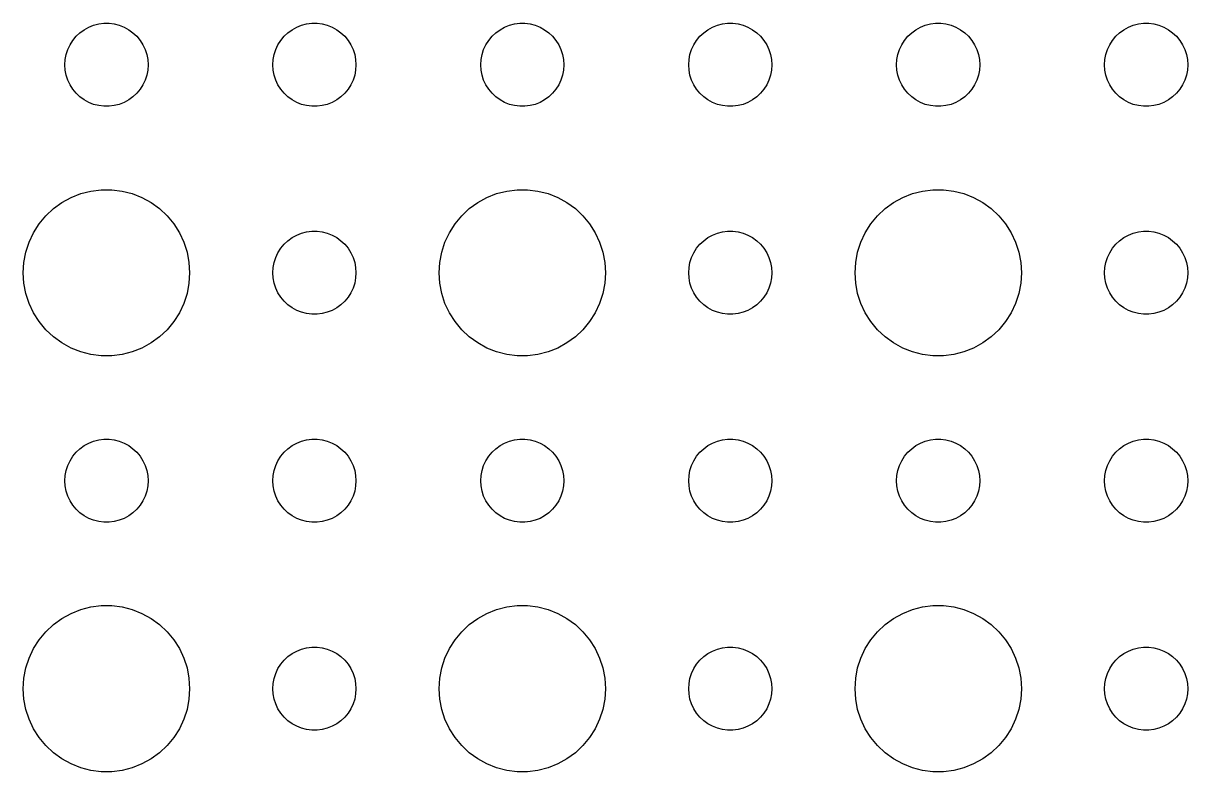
# Model space of a CAD drawing. Header units: metres. Extents: x -157 to 157, y -157 to 157.
# Drawn here: x 72 to 114, y -47.99 to -21 of the extents above; entities that cross this region are included whole.
import ezdxf

# ---------------------------------------------------------------- set-up
doc = ezdxf.new("R2010")
doc.units = ezdxf.units.M

msp = doc.modelspace()

# ---------------------------------------------------------------- linework, layer by layer
for p, q in [((73.9065, -21.4732), (74.0439, -21.3442)), ((74.0439, -21.3442), (74.1963, -21.2335)), ((74.1963, -21.2335), (74.3613, -21.1427)), ((74.3613, -21.1427), (74.5365, -21.0734)), ((74.5365, -21.0734), (74.7189, -21.0266)), ((74.7189, -21.0266), (74.9058, -21.003)), ((74.9058, -21.003), (75.0942, -21.003)), ((75.0942, -21.003), (75.2811, -21.0266)), ((75.2811, -21.0266), (75.4635, -21.0734)), ((75.4635, -21.0734), (75.6387, -21.1427)), ((75.6387, -21.1427), (75.8037, -21.2335)), ((75.8037, -21.2335), (75.9561, -21.3442)), ((75.9561, -21.3442), (76.0934, -21.4732)), ((81.4065, -21.4732), (81.5439, -21.3442)), ((81.5439, -21.3442), (81.6963, -21.2335)), ((81.6963, -21.2335), (81.8613, -21.1427)), ((81.8613, -21.1427), (82.0365, -21.0734)), ((82.0365, -21.0734), (82.2189, -21.0266)), ((82.2189, -21.0266), (82.4058, -21.003)), ((82.4058, -21.003), (82.5942, -21.003)), ((82.5942, -21.003), (82.7811, -21.0266)), ((82.7811, -21.0266), (82.9635, -21.0734)), ((82.9635, -21.0734), (83.1387, -21.1427)), ((83.1387, -21.1427), (83.3037, -21.2335)), ((83.3037, -21.2335), (83.4561, -21.3442)), ((83.4561, -21.3442), (83.5934, -21.4732)), ((88.9065, -21.4732), (89.0439, -21.3442)), ((89.0439, -21.3442), (89.1963, -21.2335)), ((89.1963, -21.2335), (89.3613, -21.1427)), ((89.3613, -21.1427), (89.5365, -21.0734)), ((89.5365, -21.0734), (89.7189, -21.0266)), ((89.7189, -21.0266), (89.9058, -21.003)), ((89.9058, -21.003), (90.0942, -21.003)), ((90.0942, -21.003), (90.2811, -21.0266)), ((90.2811, -21.0266), (90.4635, -21.0734)), ((90.4635, -21.0734), (90.6387, -21.1427)), ((90.6387, -21.1427), (90.8037, -21.2335)), ((90.8037, -21.2335), (90.9561, -21.3442)), ((90.9561, -21.3442), (91.0934, -21.4732)), ((96.4065, -21.4732), (96.5439, -21.3442)), ((96.5439, -21.3442), (96.6963, -21.2335)), ((96.6963, -21.2335), (96.8613, -21.1427)), ((96.8613, -21.1427), (97.0365, -21.0734)), ((97.0365, -21.0734), (97.2189, -21.0266)), ((97.2189, -21.0266), (97.4058, -21.003)), ((97.4058, -21.003), (97.5942, -21.003)), ((97.5942, -21.003), (97.7811, -21.0266)), ((97.7811, -21.0266), (97.9635, -21.0734)), ((97.9635, -21.0734), (98.1387, -21.1427)), ((98.1387, -21.1427), (98.3037, -21.2335)), ((98.3037, -21.2335), (98.4561, -21.3442)), ((98.4561, -21.3442), (98.5934, -21.4732)), ((103.907, -21.4732), (104.044, -21.3442)), ((104.044, -21.3442), (104.196, -21.2335)), ((104.196, -21.2335), (104.361, -21.1427)), ((104.361, -21.1427), (104.536, -21.0734)), ((104.536, -21.0734), (104.719, -21.0266)), ((104.719, -21.0266), (104.906, -21.003)), ((104.906, -21.003), (105.094, -21.003)), ((105.094, -21.003), (105.281, -21.0266)), ((105.281, -21.0266), (105.464, -21.0734)), ((105.464, -21.0734), (105.639, -21.1427)), ((105.639, -21.1427), (105.804, -21.2335)), ((105.804, -21.2335), (105.956, -21.3442)), ((105.956, -21.3442), (106.093, -21.4732)), ((111.407, -21.4732), (111.544, -21.3442)), ((111.544, -21.3442), (111.696, -21.2335)), ((111.696, -21.2335), (111.861, -21.1427)), ((111.861, -21.1427), (112.036, -21.0734)), ((112.036, -21.0734), (112.219, -21.0266)), ((112.219, -21.0266), (112.406, -21.003)), ((112.406, -21.003), (112.594, -21.003)), ((112.594, -21.003), (112.781, -21.0266)), ((112.781, -21.0266), (112.964, -21.0734)), ((112.964, -21.0734), (113.139, -21.1427)), ((113.139, -21.1427), (113.304, -21.2335)), ((113.304, -21.2335), (113.456, -21.3442)), ((113.456, -21.3442), (113.593, -21.4732)), ((73.6053, -21.9478), (73.6855, -21.7774)), ((73.6855, -21.7774), (73.7865, -21.6183)), ((73.7865, -21.6183), (73.9065, -21.4732)), ((76.0934, -21.4732), (76.2135, -21.6183)), ((76.2135, -21.6183), (76.3145, -21.7774)), ((76.3145, -21.7774), (76.3947, -21.9478)), ((81.1053, -21.9478), (81.1855, -21.7774)), ((81.1855, -21.7774), (81.2865, -21.6183)), ((81.2865, -21.6183), (81.4065, -21.4732)), ((83.5934, -21.4732), (83.7135, -21.6183)), ((83.7135, -21.6183), (83.8145, -21.7774)), ((83.8145, -21.7774), (83.8947, -21.9478)), ((88.6053, -21.9478), (88.6855, -21.7774)), ((88.6855, -21.7774), (88.7865, -21.6183)), ((88.7865, -21.6183), (88.9065, -21.4732)), ((91.0934, -21.4732), (91.2135, -21.6183)), ((91.2135, -21.6183), (91.3145, -21.7774)), ((91.3145, -21.7774), (91.3947, -21.9478)), ((96.1053, -21.9478), (96.1855, -21.7774)), ((96.1855, -21.7774), (96.2865, -21.6183)), ((96.2865, -21.6183), (96.4065, -21.4732)), ((98.5934, -21.4732), (98.7135, -21.6183)), ((98.7135, -21.6183), (98.8145, -21.7774)), ((98.8145, -21.7774), (98.8947, -21.9478)), ((103.605, -21.9478), (103.686, -21.7774)), ((103.686, -21.7774), (103.786, -21.6183)), ((103.786, -21.6183), (103.907, -21.4732)), ((106.093, -21.4732), (106.214, -21.6183)), ((106.214, -21.6183), (106.314, -21.7774)), ((106.314, -21.7774), (106.395, -21.9478)), ((111.105, -21.9478), (111.186, -21.7774)), ((111.186, -21.7774), (111.286, -21.6183)), ((111.286, -21.6183), (111.407, -21.4732)), ((113.593, -21.4732), (113.714, -21.6183)), ((113.714, -21.6183), (113.814, -21.7774)), ((113.814, -21.7774), (113.895, -21.9478)), ((73.5118, -22.312), (73.5471, -22.127)), ((73.5471, -22.127), (73.6053, -21.9478)), ((76.3947, -21.9478), (76.4529, -22.127)), ((76.4529, -22.127), (76.4882, -22.312)), ((81.0118, -22.312), (81.0471, -22.127)), ((81.0471, -22.127), (81.1053, -21.9478)), ((83.8947, -21.9478), (83.9529, -22.127)), ((83.9529, -22.127), (83.9882, -22.312)), ((88.5118, -22.312), (88.5471, -22.127)), ((88.5471, -22.127), (88.6053, -21.9478)), ((91.3947, -21.9478), (91.4529, -22.127)), ((91.4529, -22.127), (91.4882, -22.312)), ((96.0118, -22.312), (96.0471, -22.127)), ((96.0471, -22.127), (96.1053, -21.9478)), ((98.8947, -21.9478), (98.9529, -22.127)), ((98.9529, -22.127), (98.9882, -22.312)), ((103.512, -22.312), (103.547, -22.127)), ((103.547, -22.127), (103.605, -21.9478)), ((106.395, -21.9478), (106.453, -22.127)), ((106.453, -22.127), (106.488, -22.312)), ((111.012, -22.312), (111.047, -22.127)), ((111.047, -22.127), (111.105, -21.9478)), ((113.895, -21.9478), (113.953, -22.127)), ((113.953, -22.127), (113.988, -22.312)), ((73.5, -22.5), (73.5118, -22.312)), ((73.5118, -22.688), (73.5, -22.5)), ((76.4882, -22.312), (76.5, -22.5)), ((76.5, -22.5), (76.4882, -22.688)), ((81, -22.5), (81.0118, -22.312)), ((81.0118, -22.688), (81, -22.5)), ((83.9882, -22.312), (84, -22.5)), ((84, -22.5), (83.9882, -22.688)), ((88.5, -22.5), (88.5118, -22.312)), ((88.5118, -22.688), (88.5, -22.5)), ((91.4882, -22.312), (91.5, -22.5)), ((91.5, -22.5), (91.4882, -22.688)), ((96, -22.5), (96.0118, -22.312)), ((96.0118, -22.688), (96, -22.5)), ((98.9882, -22.312), (99, -22.5)), ((99, -22.5), (98.9882, -22.688)), ((103.5, -22.5), (103.512, -22.312)), ((103.512, -22.688), (103.5, -22.5)), ((106.488, -22.312), (106.5, -22.5)), ((106.5, -22.5), (106.488, -22.688)), ((111, -22.5), (111.012, -22.312)), ((111.012, -22.688), (111, -22.5)), ((113.988, -22.312), (114, -22.5)), ((114, -22.5), (113.988, -22.688)), ((73.5471, -22.873), (73.5118, -22.688)), ((73.6053, -23.0522), (73.5471, -22.873)), ((73.6855, -23.2226), (73.6053, -23.0522)), ((76.3947, -23.0522), (76.3145, -23.2226)), ((76.4529, -22.873), (76.3947, -23.0522)), ((76.4882, -22.688), (76.4529, -22.873)), ((81.0471, -22.873), (81.0118, -22.688)), ((81.1053, -23.0522), (81.0471, -22.873)), ((81.1855, -23.2226), (81.1053, -23.0522)), ((83.8947, -23.0522), (83.8145, -23.2226)), ((83.9529, -22.873), (83.8947, -23.0522)), ((83.9882, -22.688), (83.9529, -22.873)), ((88.5471, -22.873), (88.5118, -22.688)), ((88.6053, -23.0522), (88.5471, -22.873)), ((88.6855, -23.2226), (88.6053, -23.0522)), ((91.3947, -23.0522), (91.3145, -23.2226)), ((91.4529, -22.873), (91.3947, -23.0522)), ((91.4882, -22.688), (91.4529, -22.873)), ((96.0471, -22.873), (96.0118, -22.688)), ((96.1053, -23.0522), (96.0471, -22.873)), ((96.1855, -23.2226), (96.1053, -23.0522)), ((98.8947, -23.0522), (98.8145, -23.2226)), ((98.9529, -22.873), (98.8947, -23.0522)), ((98.9882, -22.688), (98.9529, -22.873)), ((103.547, -22.873), (103.512, -22.688)), ((103.605, -23.0522), (103.547, -22.873)), ((103.686, -23.2226), (103.605, -23.0522)), ((106.395, -23.0522), (106.314, -23.2226)), ((106.453, -22.873), (106.395, -23.0522)), ((106.488, -22.688), (106.453, -22.873)), ((111.047, -22.873), (111.012, -22.688)), ((111.105, -23.0522), (111.047, -22.873)), ((111.186, -23.2226), (111.105, -23.0522)), ((113.895, -23.0522), (113.814, -23.2226)), ((113.953, -22.873), (113.895, -23.0522)), ((113.988, -22.688), (113.953, -22.873)), ((73.7865, -23.3817), (73.6855, -23.2226)), ((73.9065, -23.5268), (73.7865, -23.3817)), ((76.2135, -23.3817), (76.0934, -23.5268)), ((76.3145, -23.2226), (76.2135, -23.3817)), ((81.2865, -23.3817), (81.1855, -23.2226)), ((81.4065, -23.5268), (81.2865, -23.3817)), ((83.7135, -23.3817), (83.5934, -23.5268)), ((83.8145, -23.2226), (83.7135, -23.3817)), ((88.7865, -23.3817), (88.6855, -23.2226)), ((88.9065, -23.5268), (88.7865, -23.3817)), ((91.2135, -23.3817), (91.0934, -23.5268)), ((91.3145, -23.2226), (91.2135, -23.3817)), ((96.2865, -23.3817), (96.1855, -23.2226)), ((96.4065, -23.5268), (96.2865, -23.3817)), ((98.7135, -23.3817), (98.5934, -23.5268)), ((98.8145, -23.2226), (98.7135, -23.3817)), ((103.786, -23.3817), (103.686, -23.2226)), ((103.907, -23.5268), (103.786, -23.3817)), ((106.214, -23.3817), (106.093, -23.5268)), ((106.314, -23.2226), (106.214, -23.3817)), ((111.286, -23.3817), (111.186, -23.2226)), ((111.407, -23.5268), (111.286, -23.3817)), ((113.714, -23.3817), (113.593, -23.5268)), ((113.814, -23.2226), (113.714, -23.3817)), ((74.0439, -23.6558), (73.9065, -23.5268)), ((74.1963, -23.7665), (74.0439, -23.6558)), ((74.3613, -23.8572), (74.1963, -23.7665)), ((74.5365, -23.9266), (74.3613, -23.8572)), ((74.7189, -23.9734), (74.5365, -23.9266)), ((75.4635, -23.9266), (75.2811, -23.9734)), ((75.6387, -23.8572), (75.4635, -23.9266)), ((75.8037, -23.7665), (75.6387, -23.8572)), ((75.9561, -23.6558), (75.8037, -23.7665)), ((76.0934, -23.5268), (75.9561, -23.6558)), ((81.5439, -23.6558), (81.4065, -23.5268)), ((81.6963, -23.7665), (81.5439, -23.6558)), ((81.8613, -23.8572), (81.6963, -23.7665)), ((82.0365, -23.9266), (81.8613, -23.8572)), ((82.2189, -23.9734), (82.0365, -23.9266)), ((82.9635, -23.9266), (82.7811, -23.9734)), ((83.1387, -23.8572), (82.9635, -23.9266)), ((83.3037, -23.7665), (83.1387, -23.8572)), ((83.4561, -23.6558), (83.3037, -23.7665)), ((83.5934, -23.5268), (83.4561, -23.6558)), ((89.0439, -23.6558), (88.9065, -23.5268)), ((89.1963, -23.7665), (89.0439, -23.6558)), ((89.3613, -23.8572), (89.1963, -23.7665)), ((89.5365, -23.9266), (89.3613, -23.8572)), ((89.7189, -23.9734), (89.5365, -23.9266)), ((90.4635, -23.9266), (90.2811, -23.9734)), ((90.6387, -23.8572), (90.4635, -23.9266)), ((90.8037, -23.7665), (90.6387, -23.8572)), ((90.9561, -23.6558), (90.8037, -23.7665)), ((91.0934, -23.5268), (90.9561, -23.6558)), ((96.5439, -23.6558), (96.4065, -23.5268)), ((96.6963, -23.7665), (96.5439, -23.6558)), ((96.8613, -23.8572), (96.6963, -23.7665)), ((97.0365, -23.9266), (96.8613, -23.8572)), ((97.2189, -23.9734), (97.0365, -23.9266)), ((97.9635, -23.9266), (97.7811, -23.9734)), ((98.1387, -23.8572), (97.9635, -23.9266)), ((98.3037, -23.7665), (98.1387, -23.8572)), ((98.4561, -23.6558), (98.3037, -23.7665)), ((98.5934, -23.5268), (98.4561, -23.6558)), ((104.044, -23.6558), (103.907, -23.5268)), ((104.196, -23.7665), (104.044, -23.6558)), ((104.361, -23.8572), (104.196, -23.7665)), ((104.536, -23.9266), (104.361, -23.8572)), ((104.719, -23.9734), (104.536, -23.9266)), ((105.464, -23.9266), (105.281, -23.9734)), ((105.639, -23.8572), (105.464, -23.9266)), ((105.804, -23.7665), (105.639, -23.8572)), ((105.956, -23.6558), (105.804, -23.7665)), ((106.093, -23.5268), (105.956, -23.6558)), ((111.544, -23.6558), (111.407, -23.5268)), ((111.696, -23.7665), (111.544, -23.6558)), ((111.861, -23.8572), (111.696, -23.7665)), ((112.036, -23.9266), (111.861, -23.8572)), ((112.219, -23.9734), (112.036, -23.9266)), ((112.964, -23.9266), (112.781, -23.9734)), ((113.139, -23.8572), (112.964, -23.9266)), ((113.304, -23.7665), (113.139, -23.8572)), ((113.456, -23.6558), (113.304, -23.7665)), ((113.593, -23.5268), (113.456, -23.6558)), ((74.9058, -23.997), (74.7189, -23.9734)), ((75.0942, -23.997), (74.9058, -23.997)), ((75.2811, -23.9734), (75.0942, -23.997)), ((82.4058, -23.997), (82.2189, -23.9734)), ((82.5942, -23.997), (82.4058, -23.997)), ((82.7811, -23.9734), (82.5942, -23.997)), ((89.9058, -23.997), (89.7189, -23.9734)), ((90.0942, -23.997), (89.9058, -23.997)), ((90.2811, -23.9734), (90.0942, -23.997)), ((97.4058, -23.997), (97.2189, -23.9734)), ((97.5942, -23.997), (97.4058, -23.997)), ((97.7811, -23.9734), (97.5942, -23.997)), ((104.906, -23.997), (104.719, -23.9734)), ((105.094, -23.997), (104.906, -23.997)), ((105.281, -23.9734), (105.094, -23.997)), ((112.406, -23.997), (112.219, -23.9734)), ((112.594, -23.997), (112.406, -23.997)), ((112.781, -23.9734), (112.594, -23.997)), ((73.3925, -27.467), (73.7227, -27.2855)), ((73.7227, -27.2855), (74.073, -27.1468)), ((74.073, -27.1468), (74.4379, -27.0531)), ((74.4379, -27.0531), (74.8116, -27.0059)), ((74.8116, -27.0059), (75.1884, -27.0059)), ((75.1884, -27.0059), (75.5621, -27.0531)), ((75.5621, -27.0531), (75.927, -27.1468)), ((75.927, -27.1468), (76.2773, -27.2855)), ((76.2773, -27.2855), (76.6075, -27.467)), ((88.3925, -27.467), (88.7227, -27.2855)), ((88.7227, -27.2855), (89.073, -27.1468)), ((89.073, -27.1468), (89.4379, -27.0531)), ((89.4379, -27.0531), (89.8116, -27.0059)), ((89.8116, -27.0059), (90.1884, -27.0059)), ((90.1884, -27.0059), (90.5621, -27.0531)), ((90.5621, -27.0531), (90.927, -27.1468)), ((90.927, -27.1468), (91.2773, -27.2855)), ((91.2773, -27.2855), (91.6075, -27.467)), ((103.393, -27.467), (103.723, -27.2855)), ((103.723, -27.2855), (104.073, -27.1468)), ((104.073, -27.1468), (104.438, -27.0531)), ((104.438, -27.0531), (104.812, -27.0059)), ((104.812, -27.0059), (105.188, -27.0059)), ((105.188, -27.0059), (105.562, -27.0531)), ((105.562, -27.0531), (105.927, -27.1468)), ((105.927, -27.1468), (106.277, -27.2855)), ((106.277, -27.2855), (106.607, -27.467)), ((72.8131, -27.9464), (73.0877, -27.6884)), ((73.0877, -27.6884), (73.3925, -27.467)), ((76.6075, -27.467), (76.9123, -27.6884)), ((76.9123, -27.6884), (77.1869, -27.9464)), ((87.8131, -27.9464), (88.0877, -27.6884)), ((88.0877, -27.6884), (88.3925, -27.467)), ((91.6075, -27.467), (91.9123, -27.6884)), ((91.9123, -27.6884), (92.1869, -27.9464)), ((102.813, -27.9464), (103.088, -27.6884)), ((103.088, -27.6884), (103.393, -27.467)), ((106.607, -27.467), (106.912, -27.6884)), ((106.912, -27.6884), (107.187, -27.9464)), ((72.573, -28.2366), (72.8131, -27.9464)), ((77.1869, -27.9464), (77.427, -28.2366)), ((87.573, -28.2366), (87.8131, -27.9464)), ((92.1869, -27.9464), (92.427, -28.2366)), ((102.573, -28.2366), (102.813, -27.9464)), ((107.187, -27.9464), (107.427, -28.2366)), ((72.2107, -28.8956), (72.3711, -28.5547)), ((72.3711, -28.5547), (72.573, -28.2366)), ((77.427, -28.2366), (77.6289, -28.5547)), ((77.6289, -28.5547), (77.7893, -28.8956)), ((82.0365, -28.5734), (82.2189, -28.5266)), ((82.2189, -28.5266), (82.4058, -28.503)), ((82.4058, -28.503), (82.5942, -28.503)), ((82.5942, -28.503), (82.7811, -28.5266)), ((82.7811, -28.5266), (82.9635, -28.5734)), ((87.2107, -28.8956), (87.3711, -28.5547)), ((87.3711, -28.5547), (87.573, -28.2366)), ((92.427, -28.2366), (92.6289, -28.5547)), ((92.6289, -28.5547), (92.7893, -28.8956)), ((97.0365, -28.5734), (97.2189, -28.5266)), ((97.2189, -28.5266), (97.4058, -28.503)), ((97.4058, -28.503), (97.5942, -28.503)), ((97.5942, -28.503), (97.7811, -28.5266)), ((97.7811, -28.5266), (97.9635, -28.5734)), ((102.211, -28.8956), (102.371, -28.5547)), ((102.371, -28.5547), (102.573, -28.2366)), ((107.427, -28.2366), (107.629, -28.5547)), ((107.629, -28.5547), (107.789, -28.8956)), ((112.036, -28.5734), (112.219, -28.5266)), ((112.219, -28.5266), (112.406, -28.503)), ((112.406, -28.503), (112.594, -28.503)), ((112.594, -28.503), (112.781, -28.5266)), ((112.781, -28.5266), (112.964, -28.5734)), ((72.0943, -29.2539), (72.2107, -28.8956)), ((77.7893, -28.8956), (77.9057, -29.2539)), ((81.2865, -29.1183), (81.4065, -28.9732)), ((81.4065, -28.9732), (81.5439, -28.8442)), ((81.5439, -28.8442), (81.6963, -28.7335)), ((81.6963, -28.7335), (81.8613, -28.6427)), ((81.8613, -28.6427), (82.0365, -28.5734)), ((82.9635, -28.5734), (83.1387, -28.6427)), ((83.1387, -28.6427), (83.3037, -28.7335)), ((83.3037, -28.7335), (83.4561, -28.8442)), ((83.4561, -28.8442), (83.5934, -28.9732)), ((83.5934, -28.9732), (83.7135, -29.1183)), ((87.0943, -29.2539), (87.2107, -28.8956)), ((92.7893, -28.8956), (92.9057, -29.2539)), ((96.2865, -29.1183), (96.4065, -28.9732)), ((96.4065, -28.9732), (96.5439, -28.8442)), ((96.5439, -28.8442), (96.6963, -28.7335)), ((96.6963, -28.7335), (96.8613, -28.6427)), ((96.8613, -28.6427), (97.0365, -28.5734)), ((97.9635, -28.5734), (98.1387, -28.6427)), ((98.1387, -28.6427), (98.3037, -28.7335)), ((98.3037, -28.7335), (98.4561, -28.8442)), ((98.4561, -28.8442), (98.5934, -28.9732)), ((98.5934, -28.9732), (98.7135, -29.1183)), ((102.094, -29.2539), (102.211, -28.8956)), ((107.789, -28.8956), (107.906, -29.2539)), ((111.286, -29.1183), (111.407, -28.9732)), ((111.407, -28.9732), (111.544, -28.8442)), ((111.544, -28.8442), (111.696, -28.7335)), ((111.696, -28.7335), (111.861, -28.6427)), ((111.861, -28.6427), (112.036, -28.5734)), ((112.964, -28.5734), (113.139, -28.6427)), ((113.139, -28.6427), (113.304, -28.7335)), ((113.304, -28.7335), (113.456, -28.8442)), ((113.456, -28.8442), (113.593, -28.9732)), ((113.593, -28.9732), (113.714, -29.1183)), ((72.0237, -29.624), (72.0943, -29.2539)), ((77.9057, -29.2539), (77.9763, -29.624)), ((81.1053, -29.4478), (81.1855, -29.2774)), ((81.1855, -29.2774), (81.2865, -29.1183)), ((83.7135, -29.1183), (83.8145, -29.2774)), ((83.8145, -29.2774), (83.8947, -29.4478)), ((87.0237, -29.624), (87.0943, -29.2539)), ((92.9057, -29.2539), (92.9763, -29.624)), ((96.1053, -29.4478), (96.1855, -29.2774)), ((96.1855, -29.2774), (96.2865, -29.1183)), ((98.7135, -29.1183), (98.8145, -29.2774)), ((98.8145, -29.2774), (98.8947, -29.4478)), ((102.024, -29.624), (102.094, -29.2539)), ((107.906, -29.2539), (107.976, -29.624)), ((111.105, -29.4478), (111.186, -29.2774)), ((111.186, -29.2774), (111.286, -29.1183)), ((113.714, -29.1183), (113.814, -29.2774)), ((113.814, -29.2774), (113.895, -29.4478)), ((72, -30), (72.0237, -29.624)), ((77.9763, -29.624), (78, -30)), ((81, -30), (81.0118, -29.812)), ((81.0118, -29.812), (81.0471, -29.627)), ((81.0471, -29.627), (81.1053, -29.4478)), ((83.8947, -29.4478), (83.9529, -29.627)), ((83.9529, -29.627), (83.9882, -29.812)), ((83.9882, -29.812), (84, -30)), ((87, -30), (87.0237, -29.624)), ((92.9763, -29.624), (93, -30)), ((96, -30), (96.0118, -29.812)), ((96.0118, -29.812), (96.0471, -29.627)), ((96.0471, -29.627), (96.1053, -29.4478)), ((98.8947, -29.4478), (98.9529, -29.627)), ((98.9529, -29.627), (98.9882, -29.812)), ((98.9882, -29.812), (99, -30)), ((102, -30), (102.024, -29.624)), ((107.976, -29.624), (108, -30)), ((111, -30), (111.012, -29.812)), ((111.012, -29.812), (111.047, -29.627)), ((111.047, -29.627), (111.105, -29.4478)), ((113.895, -29.4478), (113.953, -29.627)), ((113.953, -29.627), (113.988, -29.812)), ((113.988, -29.812), (114, -30)), ((72.0237, -30.376), (72, -30)), ((78, -30), (77.9763, -30.376)), ((81.0118, -30.188), (81, -30)), ((81.0471, -30.373), (81.0118, -30.188)), ((83.9882, -30.188), (83.9529, -30.373)), ((84, -30), (83.9882, -30.188)), ((87.0237, -30.376), (87, -30)), ((93, -30), (92.9763, -30.376)), ((96.0118, -30.188), (96, -30)), ((96.0471, -30.373), (96.0118, -30.188)), ((98.9882, -30.188), (98.9529, -30.373)), ((99, -30), (98.9882, -30.188)), ((102.024, -30.376), (102, -30)), ((108, -30), (107.976, -30.376)), ((111.012, -30.188), (111, -30)), ((111.047, -30.373), (111.012, -30.188)), ((113.988, -30.188), (113.953, -30.373)), ((114, -30), (113.988, -30.188)), ((72.0943, -30.7461), (72.0237, -30.376)), ((77.9763, -30.376), (77.9057, -30.7461)), ((81.1053, -30.5522), (81.0471, -30.373)), ((81.1855, -30.7226), (81.1053, -30.5522)), ((83.8947, -30.5522), (83.8145, -30.7226)), ((83.9529, -30.373), (83.8947, -30.5522)), ((87.0943, -30.7461), (87.0237, -30.376)), ((92.9763, -30.376), (92.9057, -30.7461)), ((96.1053, -30.5522), (96.0471, -30.373)), ((96.1855, -30.7226), (96.1053, -30.5522)), ((98.8947, -30.5522), (98.8145, -30.7226)), ((98.9529, -30.373), (98.8947, -30.5522)), ((102.094, -30.7461), (102.024, -30.376)), ((107.976, -30.376), (107.906, -30.7461)), ((111.105, -30.5522), (111.047, -30.373)), ((111.186, -30.7226), (111.105, -30.5522)), ((113.895, -30.5522), (113.814, -30.7226)), ((113.953, -30.373), (113.895, -30.5522)), ((72.2107, -31.1044), (72.0943, -30.7461)), ((77.9057, -30.7461), (77.7893, -31.1044)), ((81.2865, -30.8817), (81.1855, -30.7226)), ((81.4065, -31.0268), (81.2865, -30.8817)), ((81.5439, -31.1558), (81.4065, -31.0268)), ((83.5934, -31.0268), (83.4561, -31.1558)), ((83.7135, -30.8817), (83.5934, -31.0268)), ((83.8145, -30.7226), (83.7135, -30.8817)), ((87.2107, -31.1044), (87.0943, -30.7461)), ((92.9057, -30.7461), (92.7893, -31.1044)), ((96.2865, -30.8817), (96.1855, -30.7226)), ((96.4065, -31.0268), (96.2865, -30.8817)), ((96.5439, -31.1558), (96.4065, -31.0268)), ((98.5934, -31.0268), (98.4561, -31.1558)), ((98.7135, -30.8817), (98.5934, -31.0268)), ((98.8145, -30.7226), (98.7135, -30.8817)), ((102.211, -31.1044), (102.094, -30.7461)), ((107.906, -30.7461), (107.789, -31.1044)), ((111.286, -30.8817), (111.186, -30.7226)), ((111.407, -31.0268), (111.286, -30.8817)), ((111.544, -31.1558), (111.407, -31.0268)), ((113.593, -31.0268), (113.456, -31.1558)), ((113.714, -30.8817), (113.593, -31.0268)), ((113.814, -30.7226), (113.714, -30.8817)), ((72.3711, -31.4453), (72.2107, -31.1044)), ((72.573, -31.7634), (72.3711, -31.4453)), ((77.6289, -31.4453), (77.427, -31.7634)), ((77.7893, -31.1044), (77.6289, -31.4453)), ((81.6963, -31.2665), (81.5439, -31.1558)), ((81.8613, -31.3572), (81.6963, -31.2665)), ((82.0365, -31.4266), (81.8613, -31.3572)), ((82.2189, -31.4734), (82.0365, -31.4266)), ((82.4058, -31.497), (82.2189, -31.4734)), ((82.5942, -31.497), (82.4058, -31.497)), ((82.7811, -31.4734), (82.5942, -31.497)), ((82.9635, -31.4266), (82.7811, -31.4734)), ((83.1387, -31.3572), (82.9635, -31.4266)), ((83.3037, -31.2665), (83.1387, -31.3572)), ((83.4561, -31.1558), (83.3037, -31.2665)), ((87.3711, -31.4453), (87.2107, -31.1044)), ((87.573, -31.7634), (87.3711, -31.4453)), ((92.6289, -31.4453), (92.427, -31.7634)), ((92.7893, -31.1044), (92.6289, -31.4453)), ((96.6963, -31.2665), (96.5439, -31.1558)), ((96.8613, -31.3572), (96.6963, -31.2665)), ((97.0365, -31.4266), (96.8613, -31.3572)), ((97.2189, -31.4734), (97.0365, -31.4266)), ((97.4058, -31.497), (97.2189, -31.4734)), ((97.5942, -31.497), (97.4058, -31.497)), ((97.7811, -31.4734), (97.5942, -31.497)), ((97.9635, -31.4266), (97.7811, -31.4734)), ((98.1387, -31.3572), (97.9635, -31.4266)), ((98.3037, -31.2665), (98.1387, -31.3572)), ((98.4561, -31.1558), (98.3037, -31.2665)), ((102.371, -31.4453), (102.211, -31.1044)), ((102.573, -31.7634), (102.371, -31.4453)), ((107.629, -31.4453), (107.427, -31.7634)), ((107.789, -31.1044), (107.629, -31.4453)), ((111.696, -31.2665), (111.544, -31.1558)), ((111.861, -31.3572), (111.696, -31.2665)), ((112.036, -31.4266), (111.861, -31.3572)), ((112.219, -31.4734), (112.036, -31.4266)), ((112.406, -31.497), (112.219, -31.4734)), ((112.594, -31.497), (112.406, -31.497)), ((112.781, -31.4734), (112.594, -31.497)), ((112.964, -31.4266), (112.781, -31.4734)), ((113.139, -31.3572), (112.964, -31.4266)), ((113.304, -31.2665), (113.139, -31.3572)), ((113.456, -31.1558), (113.304, -31.2665)), ((72.8131, -32.0536), (72.573, -31.7634)), ((77.427, -31.7634), (77.1869, -32.0536)), ((87.8131, -32.0536), (87.573, -31.7634)), ((92.427, -31.7634), (92.1869, -32.0536)), ((102.813, -32.0536), (102.573, -31.7634)), ((107.427, -31.7634), (107.187, -32.0536)), ((73.0877, -32.3115), (72.8131, -32.0536)), ((73.3925, -32.533), (73.0877, -32.3115)), ((76.9123, -32.3115), (76.6075, -32.533)), ((77.1869, -32.0536), (76.9123, -32.3115)), ((88.0877, -32.3115), (87.8131, -32.0536)), ((88.3925, -32.533), (88.0877, -32.3115)), ((91.9123, -32.3115), (91.6075, -32.533)), ((92.1869, -32.0536), (91.9123, -32.3115)), ((103.088, -32.3115), (102.813, -32.0536)), ((103.393, -32.533), (103.088, -32.3115)), ((106.912, -32.3115), (106.607, -32.533)), ((107.187, -32.0536), (106.912, -32.3115)), ((73.7227, -32.7145), (73.3925, -32.533)), ((74.073, -32.8532), (73.7227, -32.7145)), ((76.2773, -32.7145), (75.927, -32.8532)), ((76.6075, -32.533), (76.2773, -32.7145)), ((88.7227, -32.7145), (88.3925, -32.533)), ((89.073, -32.8532), (88.7227, -32.7145)), ((91.2773, -32.7145), (90.927, -32.8532)), ((91.6075, -32.533), (91.2773, -32.7145)), ((103.723, -32.7145), (103.393, -32.533)), ((104.073, -32.8532), (103.723, -32.7145)), ((106.277, -32.7145), (105.927, -32.8532)), ((106.607, -32.533), (106.277, -32.7145)), ((74.4379, -32.9469), (74.073, -32.8532)), ((74.8116, -32.9941), (74.4379, -32.9469)), ((75.1884, -32.9941), (74.8116, -32.9941)), ((75.5621, -32.9469), (75.1884, -32.9941)), ((75.927, -32.8532), (75.5621, -32.9469)), ((89.4379, -32.9469), (89.073, -32.8532)), ((89.8116, -32.9941), (89.4379, -32.9469)), ((90.1884, -32.9941), (89.8116, -32.9941)), ((90.5621, -32.9469), (90.1884, -32.9941)), ((90.927, -32.8532), (90.5621, -32.9469)), ((104.438, -32.9469), (104.073, -32.8532)), ((104.812, -32.9941), (104.438, -32.9469)), ((105.188, -32.9941), (104.812, -32.9941)), ((105.562, -32.9469), (105.188, -32.9941)), ((105.927, -32.8532), (105.562, -32.9469)), ((74.3613, -36.1428), (74.5365, -36.0734)), ((74.5365, -36.0734), (74.7189, -36.0266)), ((74.7189, -36.0266), (74.9058, -36.003)), ((74.9058, -36.003), (75.0942, -36.003)), ((75.0942, -36.003), (75.2811, -36.0266)), ((75.2811, -36.0266), (75.4635, -36.0734)), ((75.4635, -36.0734), (75.6387, -36.1428)), ((81.8613, -36.1428), (82.0365, -36.0734)), ((82.0365, -36.0734), (82.2189, -36.0266)), ((82.2189, -36.0266), (82.4058, -36.003)), ((82.4058, -36.003), (82.5942, -36.003)), ((82.5942, -36.003), (82.7811, -36.0266)), ((82.7811, -36.0266), (82.9635, -36.0734)), ((82.9635, -36.0734), (83.1387, -36.1428)), ((89.3613, -36.1428), (89.5365, -36.0734)), ((89.5365, -36.0734), (89.7189, -36.0266)), ((89.7189, -36.0266), (89.9058, -36.003)), ((89.9058, -36.003), (90.0942, -36.003)), ((90.0942, -36.003), (90.2811, -36.0266)), ((90.2811, -36.0266), (90.4635, -36.0734)), ((90.4635, -36.0734), (90.6387, -36.1428)), ((96.8613, -36.1428), (97.0365, -36.0734)), ((97.0365, -36.0734), (97.2189, -36.0266)), ((97.2189, -36.0266), (97.4058, -36.003)), ((97.4058, -36.003), (97.5942, -36.003)), ((97.5942, -36.003), (97.7811, -36.0266)), ((97.7811, -36.0266), (97.9635, -36.0734)), ((97.9635, -36.0734), (98.1387, -36.1428)), ((104.361, -36.1428), (104.536, -36.0734)), ((104.536, -36.0734), (104.719, -36.0266)), ((104.719, -36.0266), (104.906, -36.003)), ((104.906, -36.003), (105.094, -36.003)), ((105.094, -36.003), (105.281, -36.0266)), ((105.281, -36.0266), (105.464, -36.0734)), ((105.464, -36.0734), (105.639, -36.1428)), ((111.861, -36.1428), (112.036, -36.0734)), ((112.036, -36.0734), (112.219, -36.0266)), ((112.219, -36.0266), (112.406, -36.003)), ((112.406, -36.003), (112.594, -36.003)), ((112.594, -36.003), (112.781, -36.0266)), ((112.781, -36.0266), (112.964, -36.0734)), ((112.964, -36.0734), (113.139, -36.1428)), ((73.7865, -36.6183), (73.9065, -36.4732)), ((73.9065, -36.4732), (74.0439, -36.3442)), ((74.0439, -36.3442), (74.1963, -36.2335)), ((74.1963, -36.2335), (74.3613, -36.1428)), ((75.6387, -36.1428), (75.8037, -36.2335)), ((75.8037, -36.2335), (75.9561, -36.3442)), ((75.9561, -36.3442), (76.0934, -36.4732)), ((76.0934, -36.4732), (76.2135, -36.6183)), ((81.2865, -36.6183), (81.4065, -36.4732)), ((81.4065, -36.4732), (81.5439, -36.3442)), ((81.5439, -36.3442), (81.6963, -36.2335)), ((81.6963, -36.2335), (81.8613, -36.1428)), ((83.1387, -36.1428), (83.3037, -36.2335)), ((83.3037, -36.2335), (83.4561, -36.3442)), ((83.4561, -36.3442), (83.5934, -36.4732)), ((83.5934, -36.4732), (83.7135, -36.6183)), ((88.7865, -36.6183), (88.9065, -36.4732)), ((88.9065, -36.4732), (89.0439, -36.3442)), ((89.0439, -36.3442), (89.1963, -36.2335)), ((89.1963, -36.2335), (89.3613, -36.1428)), ((90.6387, -36.1428), (90.8037, -36.2335)), ((90.8037, -36.2335), (90.9561, -36.3442)), ((90.9561, -36.3442), (91.0934, -36.4732)), ((91.0934, -36.4732), (91.2135, -36.6183)), ((96.2865, -36.6183), (96.4065, -36.4732)), ((96.4065, -36.4732), (96.5439, -36.3442)), ((96.5439, -36.3442), (96.6963, -36.2335)), ((96.6963, -36.2335), (96.8613, -36.1428)), ((98.1387, -36.1428), (98.3037, -36.2335)), ((98.3037, -36.2335), (98.4561, -36.3442)), ((98.4561, -36.3442), (98.5934, -36.4732)), ((98.5934, -36.4732), (98.7135, -36.6183)), ((103.786, -36.6183), (103.907, -36.4732)), ((103.907, -36.4732), (104.044, -36.3442)), ((104.044, -36.3442), (104.196, -36.2335)), ((104.196, -36.2335), (104.361, -36.1428)), ((105.639, -36.1428), (105.804, -36.2335)), ((105.804, -36.2335), (105.956, -36.3442)), ((105.956, -36.3442), (106.093, -36.4732)), ((106.093, -36.4732), (106.214, -36.6183)), ((111.286, -36.6183), (111.407, -36.4732)), ((111.407, -36.4732), (111.544, -36.3442)), ((111.544, -36.3442), (111.696, -36.2335)), ((111.696, -36.2335), (111.861, -36.1428)), ((113.139, -36.1428), (113.304, -36.2335)), ((113.304, -36.2335), (113.456, -36.3442)), ((113.456, -36.3442), (113.593, -36.4732)), ((113.593, -36.4732), (113.714, -36.6183)), ((73.5471, -37.127), (73.6053, -36.9478)), ((73.6053, -36.9478), (73.6855, -36.7774)), ((73.6855, -36.7774), (73.7865, -36.6183)), ((76.2135, -36.6183), (76.3145, -36.7774)), ((76.3145, -36.7774), (76.3947, -36.9478)), ((76.3947, -36.9478), (76.4529, -37.127)), ((81.0471, -37.127), (81.1053, -36.9478)), ((81.1053, -36.9478), (81.1855, -36.7774)), ((81.1855, -36.7774), (81.2865, -36.6183)), ((83.7135, -36.6183), (83.8145, -36.7774)), ((83.8145, -36.7774), (83.8947, -36.9478)), ((83.8947, -36.9478), (83.9529, -37.127)), ((88.5471, -37.127), (88.6053, -36.9478)), ((88.6053, -36.9478), (88.6855, -36.7774)), ((88.6855, -36.7774), (88.7865, -36.6183)), ((91.2135, -36.6183), (91.3145, -36.7774)), ((91.3145, -36.7774), (91.3947, -36.9478)), ((91.3947, -36.9478), (91.4529, -37.127)), ((96.0471, -37.127), (96.1053, -36.9478)), ((96.1053, -36.9478), (96.1855, -36.7774)), ((96.1855, -36.7774), (96.2865, -36.6183)), ((98.7135, -36.6183), (98.8145, -36.7774)), ((98.8145, -36.7774), (98.8947, -36.9478)), ((98.8947, -36.9478), (98.9529, -37.127)), ((103.547, -37.127), (103.605, -36.9478)), ((103.605, -36.9478), (103.686, -36.7774)), ((103.686, -36.7774), (103.786, -36.6183)), ((106.214, -36.6183), (106.314, -36.7774)), ((106.314, -36.7774), (106.395, -36.9478)), ((106.395, -36.9478), (106.453, -37.127)), ((111.047, -37.127), (111.105, -36.9478)), ((111.105, -36.9478), (111.186, -36.7774)), ((111.186, -36.7774), (111.286, -36.6183)), ((113.714, -36.6183), (113.814, -36.7774)), ((113.814, -36.7774), (113.895, -36.9478)), ((113.895, -36.9478), (113.953, -37.127)), ((73.5, -37.5), (73.5118, -37.312)), ((73.5118, -37.312), (73.5471, -37.127)), ((76.4529, -37.127), (76.4882, -37.312)), ((76.4882, -37.312), (76.5, -37.5)), ((81, -37.5), (81.0118, -37.312)), ((81.0118, -37.312), (81.0471, -37.127)), ((83.9529, -37.127), (83.9882, -37.312)), ((83.9882, -37.312), (84, -37.5)), ((88.5, -37.5), (88.5118, -37.312)), ((88.5118, -37.312), (88.5471, -37.127)), ((91.4529, -37.127), (91.4882, -37.312)), ((91.4882, -37.312), (91.5, -37.5)), ((96, -37.5), (96.0118, -37.312)), ((96.0118, -37.312), (96.0471, -37.127)), ((98.9529, -37.127), (98.9882, -37.312)), ((98.9882, -37.312), (99, -37.5)), ((103.5, -37.5), (103.512, -37.312)), ((103.512, -37.312), (103.547, -37.127)), ((106.453, -37.127), (106.488, -37.312)), ((106.488, -37.312), (106.5, -37.5)), ((111, -37.5), (111.012, -37.312)), ((111.012, -37.312), (111.047, -37.127)), ((113.953, -37.127), (113.988, -37.312)), ((113.988, -37.312), (114, -37.5)), ((73.5118, -37.688), (73.5, -37.5)), ((73.5471, -37.873), (73.5118, -37.688)), ((76.4882, -37.688), (76.4529, -37.873)), ((76.5, -37.5), (76.4882, -37.688)), ((81.0118, -37.688), (81, -37.5)), ((81.0471, -37.873), (81.0118, -37.688)), ((83.9882, -37.688), (83.9529, -37.873)), ((84, -37.5), (83.9882, -37.688)), ((88.5118, -37.688), (88.5, -37.5)), ((88.5471, -37.873), (88.5118, -37.688)), ((91.4882, -37.688), (91.4529, -37.873)), ((91.5, -37.5), (91.4882, -37.688)), ((96.0118, -37.688), (96, -37.5)), ((96.0471, -37.873), (96.0118, -37.688)), ((98.9882, -37.688), (98.9529, -37.873)), ((99, -37.5), (98.9882, -37.688)), ((103.512, -37.688), (103.5, -37.5)), ((103.547, -37.873), (103.512, -37.688)), ((106.488, -37.688), (106.453, -37.873)), ((106.5, -37.5), (106.488, -37.688)), ((111.012, -37.688), (111, -37.5)), ((111.047, -37.873), (111.012, -37.688)), ((113.988, -37.688), (113.953, -37.873)), ((114, -37.5), (113.988, -37.688)), ((73.6053, -38.0522), (73.5471, -37.873)), ((73.6855, -38.2226), (73.6053, -38.0522)), ((76.3947, -38.0522), (76.3145, -38.2226)), ((76.4529, -37.873), (76.3947, -38.0522)), ((81.1053, -38.0522), (81.0471, -37.873)), ((81.1855, -38.2226), (81.1053, -38.0522)), ((83.8947, -38.0522), (83.8145, -38.2226)), ((83.9529, -37.873), (83.8947, -38.0522)), ((88.6053, -38.0522), (88.5471, -37.873)), ((88.6855, -38.2226), (88.6053, -38.0522)), ((91.3947, -38.0522), (91.3145, -38.2226)), ((91.4529, -37.873), (91.3947, -38.0522)), ((96.1053, -38.0522), (96.0471, -37.873)), ((96.1855, -38.2226), (96.1053, -38.0522)), ((98.8947, -38.0522), (98.8145, -38.2226)), ((98.9529, -37.873), (98.8947, -38.0522)), ((103.605, -38.0522), (103.547, -37.873)), ((103.686, -38.2226), (103.605, -38.0522)), ((106.395, -38.0522), (106.314, -38.2226)), ((106.453, -37.873), (106.395, -38.0522)), ((111.105, -38.0522), (111.047, -37.873)), ((111.186, -38.2226), (111.105, -38.0522)), ((113.895, -38.0522), (113.814, -38.2226)), ((113.953, -37.873), (113.895, -38.0522)), ((73.7865, -38.3817), (73.6855, -38.2226)), ((73.9065, -38.5268), (73.7865, -38.3817)), ((74.0439, -38.6558), (73.9065, -38.5268)), ((76.0934, -38.5268), (75.9561, -38.6558)), ((76.2135, -38.3817), (76.0934, -38.5268)), ((76.3145, -38.2226), (76.2135, -38.3817)), ((81.2865, -38.3817), (81.1855, -38.2226)), ((81.4065, -38.5268), (81.2865, -38.3817)), ((81.5439, -38.6558), (81.4065, -38.5268)), ((83.5934, -38.5268), (83.4561, -38.6558)), ((83.7135, -38.3817), (83.5934, -38.5268)), ((83.8145, -38.2226), (83.7135, -38.3817)), ((88.7865, -38.3817), (88.6855, -38.2226)), ((88.9065, -38.5268), (88.7865, -38.3817)), ((89.0439, -38.6558), (88.9065, -38.5268)), ((91.0934, -38.5268), (90.9561, -38.6558)), ((91.2135, -38.3817), (91.0934, -38.5268)), ((91.3145, -38.2226), (91.2135, -38.3817)), ((96.2865, -38.3817), (96.1855, -38.2226)), ((96.4065, -38.5268), (96.2865, -38.3817)), ((96.5439, -38.6558), (96.4065, -38.5268)), ((98.5934, -38.5268), (98.4561, -38.6558)), ((98.7135, -38.3817), (98.5934, -38.5268)), ((98.8145, -38.2226), (98.7135, -38.3817)), ((103.786, -38.3817), (103.686, -38.2226)), ((103.907, -38.5268), (103.786, -38.3817)), ((104.044, -38.6558), (103.907, -38.5268)), ((106.093, -38.5268), (105.956, -38.6558)), ((106.214, -38.3817), (106.093, -38.5268)), ((106.314, -38.2226), (106.214, -38.3817)), ((111.286, -38.3817), (111.186, -38.2226)), ((111.407, -38.5268), (111.286, -38.3817)), ((111.544, -38.6558), (111.407, -38.5268)), ((113.593, -38.5268), (113.456, -38.6558)), ((113.714, -38.3817), (113.593, -38.5268)), ((113.814, -38.2226), (113.714, -38.3817)), ((74.1963, -38.7665), (74.0439, -38.6558)), ((74.3613, -38.8572), (74.1963, -38.7665)), ((74.5365, -38.9266), (74.3613, -38.8572)), ((74.7189, -38.9734), (74.5365, -38.9266)), ((74.9058, -38.997), (74.7189, -38.9734)), ((75.0942, -38.997), (74.9058, -38.997)), ((75.2811, -38.9734), (75.0942, -38.997)), ((75.4635, -38.9266), (75.2811, -38.9734)), ((75.6387, -38.8572), (75.4635, -38.9266)), ((75.8037, -38.7665), (75.6387, -38.8572)), ((75.9561, -38.6558), (75.8037, -38.7665)), ((81.6963, -38.7665), (81.5439, -38.6558)), ((81.8613, -38.8572), (81.6963, -38.7665)), ((82.0365, -38.9266), (81.8613, -38.8572)), ((82.2189, -38.9734), (82.0365, -38.9266)), ((82.4058, -38.997), (82.2189, -38.9734)), ((82.5942, -38.997), (82.4058, -38.997)), ((82.7811, -38.9734), (82.5942, -38.997)), ((82.9635, -38.9266), (82.7811, -38.9734)), ((83.1387, -38.8572), (82.9635, -38.9266)), ((83.3037, -38.7665), (83.1387, -38.8572)), ((83.4561, -38.6558), (83.3037, -38.7665)), ((89.1963, -38.7665), (89.0439, -38.6558)), ((89.3613, -38.8572), (89.1963, -38.7665)), ((89.5365, -38.9266), (89.3613, -38.8572)), ((89.7189, -38.9734), (89.5365, -38.9266)), ((89.9058, -38.997), (89.7189, -38.9734)), ((90.0942, -38.997), (89.9058, -38.997)), ((90.2811, -38.9734), (90.0942, -38.997)), ((90.4635, -38.9266), (90.2811, -38.9734)), ((90.6387, -38.8572), (90.4635, -38.9266)), ((90.8037, -38.7665), (90.6387, -38.8572)), ((90.9561, -38.6558), (90.8037, -38.7665)), ((96.6963, -38.7665), (96.5439, -38.6558)), ((96.8613, -38.8572), (96.6963, -38.7665)), ((97.0365, -38.9266), (96.8613, -38.8572)), ((97.2189, -38.9734), (97.0365, -38.9266)), ((97.4058, -38.997), (97.2189, -38.9734)), ((97.5942, -38.997), (97.4058, -38.997)), ((97.7811, -38.9734), (97.5942, -38.997)), ((97.9635, -38.9266), (97.7811, -38.9734)), ((98.1387, -38.8572), (97.9635, -38.9266)), ((98.3037, -38.7665), (98.1387, -38.8572)), ((98.4561, -38.6558), (98.3037, -38.7665)), ((104.196, -38.7665), (104.044, -38.6558)), ((104.361, -38.8572), (104.196, -38.7665)), ((104.536, -38.9266), (104.361, -38.8572)), ((104.719, -38.9734), (104.536, -38.9266)), ((104.906, -38.997), (104.719, -38.9734)), ((105.094, -38.997), (104.906, -38.997)), ((105.281, -38.9734), (105.094, -38.997)), ((105.464, -38.9266), (105.281, -38.9734)), ((105.639, -38.8572), (105.464, -38.9266)), ((105.804, -38.7665), (105.639, -38.8572)), ((105.956, -38.6558), (105.804, -38.7665)), ((111.696, -38.7665), (111.544, -38.6558)), ((111.861, -38.8572), (111.696, -38.7665)), ((112.036, -38.9266), (111.861, -38.8572)), ((112.219, -38.9734), (112.036, -38.9266)), ((112.406, -38.997), (112.219, -38.9734)), ((112.594, -38.997), (112.406, -38.997)), ((112.781, -38.9734), (112.594, -38.997)), ((112.964, -38.9266), (112.781, -38.9734)), ((113.139, -38.8572), (112.964, -38.9266)), ((113.304, -38.7665), (113.139, -38.8572)), ((113.456, -38.6558), (113.304, -38.7665)), ((73.3925, -42.467), (73.7227, -42.2855)), ((73.7227, -42.2855), (74.073, -42.1468)), ((74.073, -42.1468), (74.4379, -42.0531)), ((74.4379, -42.0531), (74.8116, -42.0059)), ((74.8116, -42.0059), (75.1884, -42.0059)), ((75.1884, -42.0059), (75.5621, -42.0531)), ((75.5621, -42.0531), (75.927, -42.1468)), ((75.927, -42.1468), (76.2773, -42.2855)), ((76.2773, -42.2855), (76.6075, -42.467)), ((88.3925, -42.467), (88.7227, -42.2855)), ((88.7227, -42.2855), (89.073, -42.1468)), ((89.073, -42.1468), (89.4379, -42.0531)), ((89.4379, -42.0531), (89.8116, -42.0059)), ((89.8116, -42.0059), (90.1884, -42.0059)), ((90.1884, -42.0059), (90.5621, -42.0531)), ((90.5621, -42.0531), (90.927, -42.1468)), ((90.927, -42.1468), (91.2773, -42.2855)), ((91.2773, -42.2855), (91.6075, -42.467)), ((103.393, -42.467), (103.723, -42.2855)), ((103.723, -42.2855), (104.073, -42.1468)), ((104.073, -42.1468), (104.438, -42.0531)), ((104.438, -42.0531), (104.812, -42.0059)), ((104.812, -42.0059), (105.188, -42.0059)), ((105.188, -42.0059), (105.562, -42.0531)), ((105.562, -42.0531), (105.927, -42.1468)), ((105.927, -42.1468), (106.277, -42.2855)), ((106.277, -42.2855), (106.607, -42.467)), ((72.8131, -42.9464), (73.0877, -42.6885)), ((73.0877, -42.6885), (73.3925, -42.467)), ((76.6075, -42.467), (76.9123, -42.6885)), ((76.9123, -42.6885), (77.1869, -42.9464)), ((87.8131, -42.9464), (88.0877, -42.6885)), ((88.0877, -42.6885), (88.3925, -42.467)), ((91.6075, -42.467), (91.9123, -42.6885)), ((91.9123, -42.6885), (92.1869, -42.9464)), ((102.813, -42.9464), (103.088, -42.6885)), ((103.088, -42.6885), (103.393, -42.467)), ((106.607, -42.467), (106.912, -42.6885)), ((106.912, -42.6885), (107.187, -42.9464)), ((72.3711, -43.5547), (72.573, -43.2366)), ((72.573, -43.2366), (72.8131, -42.9464)), ((77.1869, -42.9464), (77.427, -43.2366)), ((77.427, -43.2366), (77.6289, -43.5547)), ((87.3711, -43.5547), (87.573, -43.2366)), ((87.573, -43.2366), (87.8131, -42.9464)), ((92.1869, -42.9464), (92.427, -43.2366)), ((92.427, -43.2366), (92.6289, -43.5547)), ((102.371, -43.5547), (102.573, -43.2366)), ((102.573, -43.2366), (102.813, -42.9464)), ((107.187, -42.9464), (107.427, -43.2366)), ((107.427, -43.2366), (107.629, -43.5547)), ((72.2107, -43.8956), (72.3711, -43.5547)), ((77.6289, -43.5547), (77.7893, -43.8956)), ((81.6963, -43.7335), (81.8613, -43.6428)), ((81.8613, -43.6428), (82.0365, -43.5734)), ((82.0365, -43.5734), (82.2189, -43.5266)), ((82.2189, -43.5266), (82.4058, -43.503)), ((82.4058, -43.503), (82.5942, -43.503)), ((82.5942, -43.503), (82.7811, -43.5266)), ((82.7811, -43.5266), (82.9635, -43.5734)), ((82.9635, -43.5734), (83.1387, -43.6428)), ((83.1387, -43.6428), (83.3037, -43.7335)), ((87.2107, -43.8956), (87.3711, -43.5547)), ((92.6289, -43.5547), (92.7893, -43.8956)), ((96.6963, -43.7335), (96.8613, -43.6428)), ((96.8613, -43.6428), (97.0365, -43.5734)), ((97.0365, -43.5734), (97.2189, -43.5266)), ((97.2189, -43.5266), (97.4058, -43.503)), ((97.4058, -43.503), (97.5942, -43.503)), ((97.5942, -43.503), (97.7811, -43.5266)), ((97.7811, -43.5266), (97.9635, -43.5734)), ((97.9635, -43.5734), (98.1387, -43.6428)), ((98.1387, -43.6428), (98.3037, -43.7335)), ((102.211, -43.8956), (102.371, -43.5547)), ((107.629, -43.5547), (107.789, -43.8956)), ((111.696, -43.7335), (111.861, -43.6428)), ((111.861, -43.6428), (112.036, -43.5734)), ((112.036, -43.5734), (112.219, -43.5266)), ((112.219, -43.5266), (112.406, -43.503)), ((112.406, -43.503), (112.594, -43.503)), ((112.594, -43.503), (112.781, -43.5266)), ((112.781, -43.5266), (112.964, -43.5734)), ((112.964, -43.5734), (113.139, -43.6428)), ((113.139, -43.6428), (113.304, -43.7335)), ((72.0943, -44.2539), (72.2107, -43.8956)), ((77.7893, -43.8956), (77.9057, -44.2539)), ((81.2865, -44.1183), (81.4065, -43.9732)), ((81.4065, -43.9732), (81.5439, -43.8442)), ((81.5439, -43.8442), (81.6963, -43.7335)), ((83.3037, -43.7335), (83.4561, -43.8442)), ((83.4561, -43.8442), (83.5934, -43.9732)), ((83.5934, -43.9732), (83.7135, -44.1183)), ((87.0943, -44.2539), (87.2107, -43.8956)), ((92.7893, -43.8956), (92.9057, -44.2539)), ((96.2865, -44.1183), (96.4065, -43.9732)), ((96.4065, -43.9732), (96.5439, -43.8442)), ((96.5439, -43.8442), (96.6963, -43.7335)), ((98.3037, -43.7335), (98.4561, -43.8442)), ((98.4561, -43.8442), (98.5934, -43.9732)), ((98.5934, -43.9732), (98.7135, -44.1183)), ((102.094, -44.2539), (102.211, -43.8956)), ((107.789, -43.8956), (107.906, -44.2539)), ((111.286, -44.1183), (111.407, -43.9732)), ((111.407, -43.9732), (111.544, -43.8442)), ((111.544, -43.8442), (111.696, -43.7335)), ((113.304, -43.7335), (113.456, -43.8442)), ((113.456, -43.8442), (113.593, -43.9732)), ((113.593, -43.9732), (113.714, -44.1183)), ((72.0237, -44.624), (72.0943, -44.2539)), ((77.9057, -44.2539), (77.9763, -44.624)), ((81.0471, -44.627), (81.1053, -44.4478)), ((81.1053, -44.4478), (81.1855, -44.2774)), ((81.1855, -44.2774), (81.2865, -44.1183)), ((83.7135, -44.1183), (83.8145, -44.2774)), ((83.8145, -44.2774), (83.8947, -44.4478)), ((83.8947, -44.4478), (83.9529, -44.627)), ((87.0237, -44.624), (87.0943, -44.2539)), ((92.9057, -44.2539), (92.9763, -44.624)), ((96.0471, -44.627), (96.1053, -44.4478)), ((96.1053, -44.4478), (96.1855, -44.2774)), ((96.1855, -44.2774), (96.2865, -44.1183)), ((98.7135, -44.1183), (98.8145, -44.2774)), ((98.8145, -44.2774), (98.8947, -44.4478)), ((98.8947, -44.4478), (98.9529, -44.627)), ((102.024, -44.624), (102.094, -44.2539)), ((107.906, -44.2539), (107.976, -44.624)), ((111.047, -44.627), (111.105, -44.4478)), ((111.105, -44.4478), (111.186, -44.2774)), ((111.186, -44.2774), (111.286, -44.1183)), ((113.714, -44.1183), (113.814, -44.2774)), ((113.814, -44.2774), (113.895, -44.4478)), ((113.895, -44.4478), (113.953, -44.627)), ((72, -45), (72.0237, -44.624)), ((77.9763, -44.624), (78, -45)), ((81, -45), (81.0118, -44.812)), ((81.0118, -44.812), (81.0471, -44.627)), ((83.9529, -44.627), (83.9882, -44.812)), ((83.9882, -44.812), (84, -45)), ((87, -45), (87.0237, -44.624)), ((92.9763, -44.624), (93, -45)), ((96, -45), (96.0118, -44.812)), ((96.0118, -44.812), (96.0471, -44.627)), ((98.9529, -44.627), (98.9882, -44.812)), ((98.9882, -44.812), (99, -45)), ((102, -45), (102.024, -44.624)), ((107.976, -44.624), (108, -45)), ((111, -45), (111.012, -44.812)), ((111.012, -44.812), (111.047, -44.627)), ((113.953, -44.627), (113.988, -44.812)), ((113.988, -44.812), (114, -45)), ((72.0237, -45.376), (72, -45)), ((78, -45), (77.9763, -45.376)), ((81.0118, -45.188), (81, -45)), ((81.0471, -45.373), (81.0118, -45.188)), ((83.9882, -45.188), (83.9529, -45.373)), ((84, -45), (83.9882, -45.188)), ((87.0237, -45.376), (87, -45)), ((93, -45), (92.9763, -45.376)), ((96.0118, -45.188), (96, -45)), ((96.0471, -45.373), (96.0118, -45.188)), ((98.9882, -45.188), (98.9529, -45.373)), ((99, -45), (98.9882, -45.188)), ((102.024, -45.376), (102, -45)), ((108, -45), (107.976, -45.376)), ((111.012, -45.188), (111, -45)), ((111.047, -45.373), (111.012, -45.188)), ((113.988, -45.188), (113.953, -45.373)), ((114, -45), (113.988, -45.188)), ((72.0943, -45.7461), (72.0237, -45.376)), ((72.2107, -46.1044), (72.0943, -45.7461)), ((77.9057, -45.7461), (77.7893, -46.1044)), ((77.9763, -45.376), (77.9057, -45.7461)), ((81.1053, -45.5522), (81.0471, -45.373)), ((81.1855, -45.7226), (81.1053, -45.5522)), ((81.2865, -45.8817), (81.1855, -45.7226)), ((83.8145, -45.7226), (83.7135, -45.8817)), ((83.8947, -45.5522), (83.8145, -45.7226)), ((83.9529, -45.373), (83.8947, -45.5522)), ((87.0943, -45.7461), (87.0237, -45.376)), ((87.2107, -46.1044), (87.0943, -45.7461)), ((92.9057, -45.7461), (92.7893, -46.1044)), ((92.9763, -45.376), (92.9057, -45.7461)), ((96.1053, -45.5522), (96.0471, -45.373)), ((96.1855, -45.7226), (96.1053, -45.5522)), ((96.2865, -45.8817), (96.1855, -45.7226)), ((98.8145, -45.7226), (98.7135, -45.8817)), ((98.8947, -45.5522), (98.8145, -45.7226)), ((98.9529, -45.373), (98.8947, -45.5522)), ((102.094, -45.7461), (102.024, -45.376)), ((102.211, -46.1044), (102.094, -45.7461)), ((107.906, -45.7461), (107.789, -46.1044)), ((107.976, -45.376), (107.906, -45.7461)), ((111.105, -45.5522), (111.047, -45.373)), ((111.186, -45.7226), (111.105, -45.5522)), ((111.286, -45.8817), (111.186, -45.7226)), ((113.814, -45.7226), (113.714, -45.8817)), ((113.895, -45.5522), (113.814, -45.7226)), ((113.953, -45.373), (113.895, -45.5522)), ((72.3711, -46.4453), (72.2107, -46.1044)), ((77.7893, -46.1044), (77.6289, -46.4453)), ((81.4065, -46.0268), (81.2865, -45.8817)), ((81.5439, -46.1558), (81.4065, -46.0268)), ((81.6963, -46.2665), (81.5439, -46.1558)), ((83.4561, -46.1558), (83.3037, -46.2665)), ((83.5934, -46.0268), (83.4561, -46.1558)), ((83.7135, -45.8817), (83.5934, -46.0268)), ((87.3711, -46.4453), (87.2107, -46.1044)), ((92.7893, -46.1044), (92.6289, -46.4453)), ((96.4065, -46.0268), (96.2865, -45.8817)), ((96.5439, -46.1558), (96.4065, -46.0268)), ((96.6963, -46.2665), (96.5439, -46.1558)), ((98.4561, -46.1558), (98.3037, -46.2665)), ((98.5934, -46.0268), (98.4561, -46.1558)), ((98.7135, -45.8817), (98.5934, -46.0268)), ((102.371, -46.4453), (102.211, -46.1044)), ((107.789, -46.1044), (107.629, -46.4453)), ((111.407, -46.0268), (111.286, -45.8817)), ((111.544, -46.1558), (111.407, -46.0268)), ((111.696, -46.2665), (111.544, -46.1558)), ((113.456, -46.1558), (113.304, -46.2665)), ((113.593, -46.0268), (113.456, -46.1558)), ((113.714, -45.8817), (113.593, -46.0268)), ((72.573, -46.7634), (72.3711, -46.4453)), ((77.6289, -46.4453), (77.427, -46.7634)), ((81.8613, -46.3572), (81.6963, -46.2665)), ((82.0365, -46.4266), (81.8613, -46.3572)), ((82.2189, -46.4734), (82.0365, -46.4266)), ((82.4058, -46.497), (82.2189, -46.4734)), ((82.5942, -46.497), (82.4058, -46.497)), ((82.7811, -46.4734), (82.5942, -46.497)), ((82.9635, -46.4266), (82.7811, -46.4734)), ((83.1387, -46.3572), (82.9635, -46.4266)), ((83.3037, -46.2665), (83.1387, -46.3572)), ((87.573, -46.7634), (87.3711, -46.4453)), ((92.6289, -46.4453), (92.427, -46.7634)), ((96.8613, -46.3572), (96.6963, -46.2665)), ((97.0365, -46.4266), (96.8613, -46.3572)), ((97.2189, -46.4734), (97.0365, -46.4266)), ((97.4058, -46.497), (97.2189, -46.4734)), ((97.5942, -46.497), (97.4058, -46.497)), ((97.7811, -46.4734), (97.5942, -46.497)), ((97.9635, -46.4266), (97.7811, -46.4734)), ((98.1387, -46.3572), (97.9635, -46.4266)), ((98.3037, -46.2665), (98.1387, -46.3572)), ((102.573, -46.7634), (102.371, -46.4453)), ((107.629, -46.4453), (107.427, -46.7634)), ((111.861, -46.3572), (111.696, -46.2665)), ((112.036, -46.4266), (111.861, -46.3572)), ((112.219, -46.4734), (112.036, -46.4266)), ((112.406, -46.497), (112.219, -46.4734)), ((112.594, -46.497), (112.406, -46.497)), ((112.781, -46.4734), (112.594, -46.497)), ((112.964, -46.4266), (112.781, -46.4734)), ((113.139, -46.3572), (112.964, -46.4266)), ((113.304, -46.2665), (113.139, -46.3572)), ((72.8131, -47.0536), (72.573, -46.7634)), ((77.427, -46.7634), (77.1869, -47.0536)), ((87.8131, -47.0536), (87.573, -46.7634)), ((92.427, -46.7634), (92.1869, -47.0536)), ((102.813, -47.0536), (102.573, -46.7634)), ((107.427, -46.7634), (107.187, -47.0536)), ((73.0877, -47.3115), (72.8131, -47.0536)), ((73.3925, -47.533), (73.0877, -47.3115)), ((76.9123, -47.3115), (76.6075, -47.533)), ((77.1869, -47.0536), (76.9123, -47.3115)), ((88.0877, -47.3115), (87.8131, -47.0536)), ((88.3925, -47.533), (88.0877, -47.3115)), ((91.9123, -47.3115), (91.6075, -47.533)), ((92.1869, -47.0536), (91.9123, -47.3115)), ((103.088, -47.3115), (102.813, -47.0536)), ((103.393, -47.533), (103.088, -47.3115)), ((106.912, -47.3115), (106.607, -47.533)), ((107.187, -47.0536), (106.912, -47.3115)), ((73.7227, -47.7145), (73.3925, -47.533)), ((74.073, -47.8532), (73.7227, -47.7145)), ((74.4379, -47.9469), (74.073, -47.8532)), ((75.927, -47.8532), (75.5621, -47.9469)), ((76.2773, -47.7145), (75.927, -47.8532)), ((76.6075, -47.533), (76.2773, -47.7145)), ((88.7227, -47.7145), (88.3925, -47.533)), ((89.073, -47.8532), (88.7227, -47.7145)), ((89.4379, -47.9469), (89.073, -47.8532)), ((90.927, -47.8532), (90.5621, -47.9469)), ((91.2773, -47.7145), (90.927, -47.8532)), ((91.6075, -47.533), (91.2773, -47.7145)), ((103.723, -47.7145), (103.393, -47.533)), ((104.073, -47.8532), (103.723, -47.7145)), ((104.438, -47.9469), (104.073, -47.8532)), ((105.927, -47.8532), (105.562, -47.9469)), ((106.277, -47.7145), (105.927, -47.8532)), ((106.607, -47.533), (106.277, -47.7145)), ((74.8116, -47.9941), (74.4379, -47.9469)), ((75.1884, -47.9941), (74.8116, -47.9941)), ((75.5621, -47.9469), (75.1884, -47.9941)), ((89.8116, -47.9941), (89.4379, -47.9469)), ((90.1884, -47.9941), (89.8116, -47.9941)), ((90.5621, -47.9469), (90.1884, -47.9941)), ((104.812, -47.9941), (104.438, -47.9469)), ((105.188, -47.9941), (104.812, -47.9941)), ((105.562, -47.9469), (105.188, -47.9941))]:
    msp.add_line(p, q)

doc.saveas('drawing.dxf')
